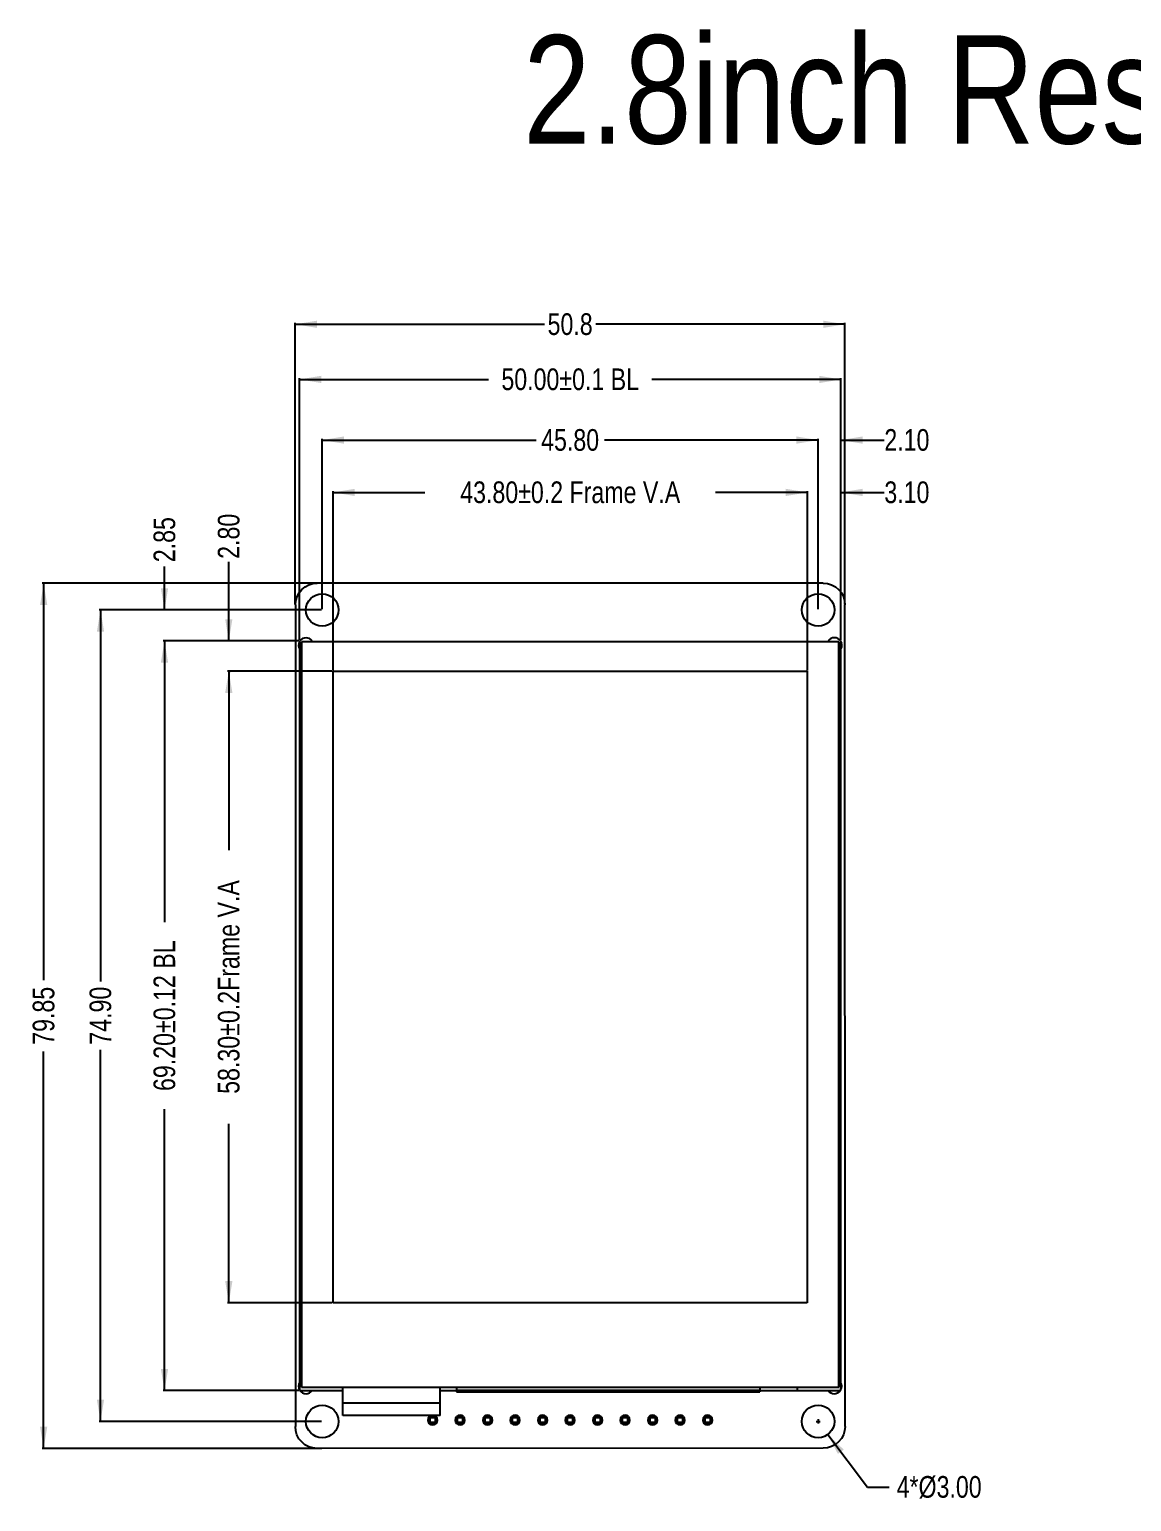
# Model space of a CAD drawing. Header units: millimetres. Extents: x -15 to 189, y 10 to 152.
# Drawn here: x -15 to 86.8, y 15.9 to 151.8 of the extents above; entities that cross this region are included whole.
import ezdxf

# ---------------------------------------------------------------- set-up
doc = ezdxf.new("R2010")
doc.units = ezdxf.units.MM
doc.header["$LTSCALE"] = 1.21
doc.header["$MEASUREMENT"] = 0
doc.header["$PDMODE"] = 3
doc.header["$PDSIZE"] = 0.3125
doc.layers.get('0').update_dxf_attribs({"linetype": 'CONTINUOUS'})
doc.layers.get('DEFPOINTS').update_dxf_attribs({"linetype": 'CONTINUOUS'})
doc.layers.add('Dim', color=3, linetype='CONTINUOUS', lineweight=25)
doc.layers.add('Text', color=3, linetype='CONTINUOUS', lineweight=25)
doc.styles.get("Standard").update_dxf_attribs({"font": 'txt', "width": 0.8})
doc.dimstyles.get("Standard").update_dxf_attribs({"dimtxt": 0.15625, "dimasz": 0.1875, "dimexe": 0.125, "dimexo": 0.0625, "dimgap": 0.09, "dimtad": 0, "dimtih": 1, "dimtoh": 1, "dimzin": 4, "dimdsep": 46, "dimtxsty": 'STANDARD', "dimblk": '_FILLED', "dimblk1": '_FILLED', "dimblk2": '_FILLED', "dimcen": 0.09, "dimazin": 1, "dimtp": 0.01, "dimtm": 0.01, "dimtfac": 1, "dimtofl": 0, "dimtmove": 0, "dimatfit": 3, "dimldrblk": '_FILLED', "dimfxl": 1, "dimtolj": 1, "dimtzin": 4, "dimarcsym": 0})

# ---------------------------------------------------------------- blocks, each defined once
blk = doc.blocks.new('_FILLED')
at = {"color": 0, "linetype": 'ByBlock'}
blk.add_solid([(0, 0), (-1, 0.167), (-1, -0.167)], dxfattribs=at)
blk = doc.blocks.new('*D1')
at = {"color": 0, "linetype": 'ByBlock', "lineweight": -2}
for p, q in [((13.09, 92.62), (13.09, 109.19)), ((13.09, 109.06), (21.56, 109.06)), ((56.89, 109.06), (48.41, 109.06)), ((56.89, 92.62), (56.89, 109.19))]:
    blk.add_line(p, q, dxfattribs=at)
at = {"layer": 'DEFPOINTS', "color": 0, "linetype": 'ByBlock'}
for p in [(13.09, 92.56), (56.89, 92.56)]:
    blk.add_point(p, dxfattribs=at)
at = {"color": 0, "linetype": 'ByBlock', "lineweight": -2, "xscale": 2, "yscale": 2, "zscale": 2, "rotation": 180}
blk.add_blockref('_FILLED', (13.09, 109.06), dxfattribs=at)
at = {"color": 0, "linetype": 'ByBlock', "lineweight": -2, "xscale": 2, "yscale": 2, "zscale": 2}
blk.add_blockref('_FILLED', (56.89, 109.06), dxfattribs=at)
at = {"color": 0, "linetype": 'ByBlock', "lineweight": -2, "insert": (34.99, 109.06), "char_height": 2, "attachment_point": 5}
blk.add_mtext('\\A1;43.80%%p0.2 Frame V.A', dxfattribs=at)
blk = doc.blocks.new('*D2')
at = {"color": 0, "linetype": 'ByBlock', "lineweight": -2}
for p, q in [((13.02, 92.56), (3.34, 92.56)), ((3.46, 92.56), (3.46, 76.03)), ((3.46, 34.26), (3.46, 50.79)), ((13.02, 34.26), (3.34, 34.26))]:
    blk.add_line(p, q, dxfattribs=at)
at = {"layer": 'DEFPOINTS', "color": 0, "linetype": 'ByBlock'}
for p in [(13.09, 92.56), (13.09, 34.26)]:
    blk.add_point(p, dxfattribs=at)
at = {"color": 0, "linetype": 'ByBlock', "lineweight": -2, "xscale": 2, "yscale": 2, "zscale": 2}
for p, rotation in [((3.46, 92.56), 90), ((3.46, 34.26), 270)]:
    blk.add_blockref('_FILLED', p, dxfattribs=dict(at, rotation=rotation))
at = {"color": 0, "linetype": 'ByBlock', "lineweight": -2, "insert": (3.46, 63.41), "char_height": 2, "attachment_point": 5, "rotation": 90}
blk.add_mtext('\\A1;58.30%%p0.2Frame V.A', dxfattribs=at)
blk = doc.blocks.new('*D3')
at = {"color": 0, "linetype": 'ByBlock', "lineweight": -2}
for p, q in [((9.92, 95.36), (-2.61, 95.36)), ((-2.48, 95.36), (-2.48, 69.38)), ((-2.48, 26.16), (-2.48, 52.14)), ((9.92, 26.16), (-2.61, 26.16))]:
    blk.add_line(p, q, dxfattribs=at)
at = {"layer": 'DEFPOINTS', "color": 0, "linetype": 'ByBlock'}
for p in [(9.99, 95.36), (9.99, 26.16)]:
    blk.add_point(p, dxfattribs=at)
at = {"color": 0, "linetype": 'ByBlock', "lineweight": -2, "xscale": 2, "yscale": 2, "zscale": 2}
for p, rotation in [((-2.48, 95.36), 90), ((-2.48, 26.16), 270)]:
    blk.add_blockref('_FILLED', p, dxfattribs=dict(at, rotation=rotation))
at = {"color": 0, "linetype": 'ByBlock', "lineweight": -2, "insert": (-2.48, 60.76), "char_height": 2, "attachment_point": 5, "rotation": 90}
blk.add_mtext('\\A1;69.20%%p0.12 BL', dxfattribs=at)
blk = doc.blocks.new('*D14')
at = {"color": 0, "linetype": 'ByBlock', "lineweight": -2}
for p, q in [((9.99, 95.42), (9.99, 119.61)), ((59.99, 95.42), (59.99, 119.61)), ((9.99, 119.49), (27.43, 119.49)), ((59.99, 119.49), (42.54, 119.49))]:
    blk.add_line(p, q, dxfattribs=at)
at = {"layer": 'DEFPOINTS', "color": 0, "linetype": 'ByBlock'}
for p in [(9.99, 95.36), (59.99, 95.36)]:
    blk.add_point(p, dxfattribs=at)
at = {"color": 0, "linetype": 'ByBlock', "lineweight": -2, "xscale": 2, "yscale": 2, "zscale": 2, "rotation": 180}
blk.add_blockref('_FILLED', (9.99, 119.49), dxfattribs=at)
at = {"color": 0, "linetype": 'ByBlock', "lineweight": -2, "xscale": 2, "yscale": 2, "zscale": 2}
blk.add_blockref('_FILLED', (59.99, 119.49), dxfattribs=at)
at = {"color": 0, "linetype": 'ByBlock', "lineweight": -2, "insert": (34.99, 119.49), "char_height": 2, "attachment_point": 5}
blk.add_mtext('\\A1;50.00%%p0.1 BL', dxfattribs=at)
blk = doc.blocks.new('*D5')
at = {"color": 0, "linetype": 'ByBlock', "lineweight": -2}
for p, q in [((56.89, 109.06), (52.89, 109.06)), ((56.89, 109.13), (56.89, 109.19)), ((59.99, 109.13), (59.99, 109.19)), ((59.99, 109.06), (63.99, 109.06))]:
    blk.add_line(p, q, dxfattribs=at)
at = {"layer": 'DEFPOINTS', "color": 0, "linetype": 'ByBlock'}
for p in [(56.89, 109.06), (59.99, 109.06)]:
    blk.add_point(p, dxfattribs=at)
at = {"color": 0, "linetype": 'ByBlock', "lineweight": -2, "xscale": 2, "yscale": 2, "zscale": 2}
blk.add_blockref('_FILLED', (56.89, 109.06), dxfattribs=at)
at = {"color": 0, "linetype": 'ByBlock', "lineweight": -2, "xscale": 2, "yscale": 2, "zscale": 2, "rotation": 180}
blk.add_blockref('_FILLED', (59.99, 109.06), dxfattribs=at)
at = {"color": 0, "linetype": 'ByBlock', "lineweight": -2, "insert": (66.08, 109.06), "char_height": 2, "attachment_point": 5}
blk.add_mtext('\\A1;3.10', dxfattribs=at)
blk = doc.blocks.new('*D22')
at = {"color": 0, "linetype": 'ByBlock', "lineweight": -2}
for p, q in [((3.46, 95.36), (3.46, 102.65)), ((3.6, 95.36), (3.34, 95.36)), ((3.46, 92.56), (3.46, 88.56)), ((3.52, 92.56), (3.59, 92.56))]:
    blk.add_line(p, q, dxfattribs=at)
at = {"layer": 'DEFPOINTS', "color": 0, "linetype": 'ByBlock'}
for p in [(3.66, 95.36), (3.46, 92.56)]:
    blk.add_point(p, dxfattribs=at)
at = {"color": 0, "linetype": 'ByBlock', "lineweight": -2, "xscale": 2, "yscale": 2, "zscale": 2}
for p, rotation in [((3.46, 95.36), 270), ((3.46, 92.56), 90)]:
    blk.add_blockref('_FILLED', p, dxfattribs=dict(at, rotation=rotation))
at = {"color": 0, "linetype": 'ByBlock', "lineweight": -2, "insert": (3.46, 105.01), "char_height": 2, "attachment_point": 5, "rotation": 90}
blk.add_mtext('\\A1;2.80', dxfattribs=at)
blk = doc.blocks.new('*D7')
at = {"color": 0, "linetype": 'ByBlock', "lineweight": -2}
for p, q in [((12.02, 98.21), (-8.52, 98.21)), ((-8.39, 98.21), (-8.39, 63.92)), ((-8.39, 23.31), (-8.39, 57.6)), ((12.02, 23.31), (-8.52, 23.31))]:
    blk.add_line(p, q, dxfattribs=at)
at = {"layer": 'DEFPOINTS', "color": 0, "linetype": 'ByBlock'}
for p in [(12.09, 98.21), (12.09, 23.31)]:
    blk.add_point(p, dxfattribs=at)
at = {"color": 0, "linetype": 'ByBlock', "lineweight": -2, "xscale": 2, "yscale": 2, "zscale": 2}
for p, rotation in [((-8.39, 98.21), 90), ((-8.39, 23.31), 270)]:
    blk.add_blockref('_FILLED', p, dxfattribs=dict(at, rotation=rotation))
at = {"color": 0, "linetype": 'ByBlock', "lineweight": -2, "insert": (-8.39, 60.76), "char_height": 2, "attachment_point": 5, "rotation": 90}
blk.add_mtext('\\A1;74.90', dxfattribs=at)
blk = doc.blocks.new('*D8')
at = {"color": 0, "linetype": 'ByBlock', "lineweight": -2}
for p, q in [((-2.48, 98.21), (-2.48, 102.21)), ((-2.54, 98.21), (-2.61, 98.21)), ((-2.54, 95.36), (-2.61, 95.36)), ((-2.48, 95.36), (-2.48, 91.36))]:
    blk.add_line(p, q, dxfattribs=at)
at = {"layer": 'DEFPOINTS', "color": 0, "linetype": 'ByBlock'}
for p in [(-2.48, 98.21), (-2.48, 95.36)]:
    blk.add_point(p, dxfattribs=at)
at = {"color": 0, "linetype": 'ByBlock', "lineweight": -2, "xscale": 2, "yscale": 2, "zscale": 2}
for p, rotation in [((-2.48, 98.21), 270), ((-2.48, 95.36), 90)]:
    blk.add_blockref('_FILLED', p, dxfattribs=dict(at, rotation=rotation))
at = {"color": 0, "linetype": 'ByBlock', "lineweight": -2, "insert": (-2.48, 104.7), "char_height": 2, "attachment_point": 5, "rotation": 90}
blk.add_mtext('\\A1;2.85', dxfattribs=at)
blk = doc.blocks.new('*D13')
at = {"color": 0, "linetype": 'ByBlock', "lineweight": -2}
for p, q in [((12.09, 98.27), (12.09, 114.02)), ((12.09, 113.89), (31.83, 113.89)), ((57.88, 113.89), (38.14, 113.89)), ((57.88, 98.27), (57.88, 114.02))]:
    blk.add_line(p, q, dxfattribs=at)
at = {"layer": 'DEFPOINTS', "color": 0, "linetype": 'ByBlock'}
for p in [(12.09, 98.21), (57.88, 98.21)]:
    blk.add_point(p, dxfattribs=at)
at = {"color": 0, "linetype": 'ByBlock', "lineweight": -2, "xscale": 2, "yscale": 2, "zscale": 2, "rotation": 180}
blk.add_blockref('_FILLED', (12.09, 113.89), dxfattribs=at)
at = {"color": 0, "linetype": 'ByBlock', "lineweight": -2, "xscale": 2, "yscale": 2, "zscale": 2}
blk.add_blockref('_FILLED', (57.88, 113.89), dxfattribs=at)
at = {"color": 0, "linetype": 'ByBlock', "lineweight": -2, "insert": (34.98, 113.89), "char_height": 2, "attachment_point": 5}
blk.add_mtext('\\A1;45.80', dxfattribs=at)
blk = doc.blocks.new('*D15')
at = {"color": 0, "linetype": 'ByBlock', "lineweight": -2}
for p, q in [((57.88, 113.89), (53.88, 113.89)), ((57.88, 113.96), (57.88, 114.02)), ((59.99, 113.96), (59.99, 114.02)), ((59.99, 113.89), (63.99, 113.89))]:
    blk.add_line(p, q, dxfattribs=at)
at = {"layer": 'DEFPOINTS', "color": 0, "linetype": 'ByBlock'}
for p in [(57.88, 113.89), (59.99, 113.89)]:
    blk.add_point(p, dxfattribs=at)
at = {"color": 0, "linetype": 'ByBlock', "lineweight": -2, "xscale": 2, "yscale": 2, "zscale": 2}
blk.add_blockref('_FILLED', (57.88, 113.89), dxfattribs=at)
at = {"color": 0, "linetype": 'ByBlock', "lineweight": -2, "xscale": 2, "yscale": 2, "zscale": 2, "rotation": 180}
blk.add_blockref('_FILLED', (59.99, 113.89), dxfattribs=at)
at = {"color": 0, "linetype": 'ByBlock', "lineweight": -2, "insert": (66.08, 113.89), "char_height": 2, "attachment_point": 5}
blk.add_mtext('\\A1;2.10', dxfattribs=at)
blk = doc.blocks.new('*D18')
at = {"color": 0, "linetype": 'ByBlock', "lineweight": -2}
for p, q in [((9.6, 98.74), (9.6, 124.7)), ((9.6, 124.58), (32.62, 124.58)), ((60.36, 124.58), (37.34, 124.58)), ((60.36, 98.74), (60.36, 124.7))]:
    blk.add_line(p, q, dxfattribs=at)
at = {"layer": 'DEFPOINTS', "color": 0, "linetype": 'ByBlock'}
for p in [(9.6, 98.67), (60.36, 98.67)]:
    blk.add_point(p, dxfattribs=at)
at = {"color": 0, "linetype": 'ByBlock', "lineweight": -2, "xscale": 2, "yscale": 2, "zscale": 2, "rotation": 180}
blk.add_blockref('_FILLED', (9.6, 124.58), dxfattribs=at)
at = {"color": 0, "linetype": 'ByBlock', "lineweight": -2, "xscale": 2, "yscale": 2, "zscale": 2}
blk.add_blockref('_FILLED', (60.36, 124.58), dxfattribs=at)
at = {"color": 0, "linetype": 'ByBlock', "lineweight": -2, "insert": (34.98, 124.58), "char_height": 2, "attachment_point": 5}
blk.add_mtext('\\A1;50.8', dxfattribs=at)
blk = doc.blocks.new('*D21')
at = {"color": 0, "linetype": 'ByBlock', "lineweight": -2}
for p, q in [((12.02, 100.67), (-13.77, 100.67)), ((-13.64, 100.67), (-13.64, 64.04)), ((-13.64, 20.82), (-13.64, 57.46)), ((12.06, 20.82), (-13.77, 20.82))]:
    blk.add_line(p, q, dxfattribs=at)
at = {"layer": 'DEFPOINTS', "color": 0, "linetype": 'ByBlock'}
for p in [(12.09, 100.67), (12.12, 20.82)]:
    blk.add_point(p, dxfattribs=at)
at = {"color": 0, "linetype": 'ByBlock', "lineweight": -2, "xscale": 2, "yscale": 2, "zscale": 2}
for p, rotation in [((-13.64, 100.67), 90), ((-13.64, 20.82), 270)]:
    blk.add_blockref('_FILLED', p, dxfattribs=dict(at, rotation=rotation))
at = {"color": 0, "linetype": 'ByBlock', "lineweight": -2, "insert": (-13.64, 60.75), "char_height": 2, "attachment_point": 5, "rotation": 90}
blk.add_mtext('\\A1;79.85', dxfattribs=at)
blk = doc.blocks.new('*D39')
at = {"color": 0, "linetype": 'ByBlock', "lineweight": -2}
for p, q in [((57.69, 23.31), (58.08, 23.31)), ((57.88, 23.51), (57.88, 23.11)), ((58.78, 22.11), (62.44, 17.23)), ((62.44, 17.23), (64.44, 17.23))]:
    blk.add_line(p, q, dxfattribs=at)
at = {"layer": 'DEFPOINTS', "color": 0, "linetype": 'ByBlock'}
for p in [(56.98, 24.51), (58.78, 22.11)]:
    blk.add_point(p, dxfattribs=at)
at = {"color": 0, "linetype": 'ByBlock', "lineweight": -2, "xscale": 2, "yscale": 2, "zscale": 2, "rotation": 126.8114232130611}
blk.add_blockref('_FILLED', (58.78, 22.11), dxfattribs=at)
at = {"color": 0, "linetype": 'ByBlock', "lineweight": -2, "insert": (69.06, 17.23), "char_height": 2, "attachment_point": 5}
blk.add_mtext('\\A1;4*%%C3.00', dxfattribs=at)

msp = doc.modelspace()

# ---------------------------------------------------------------- linework, layer by layer
at = {"color": 7, "linetype": 'Continuous'}
for p, q in [((10.845, 100.531), (11.222, 100.645)), ((11.222, 100.645), (11.614, 100.674)), ((58.359, 100.684), (11.614, 100.674)), ((58.359, 100.684), (58.751, 100.645)), ((58.751, 100.645), (59.128, 100.531)), ((9.643, 99.066), (9.757, 99.443)), ((9.757, 99.443), (9.943, 99.791)), ((9.943, 99.791), (10.193, 100.095)), ((10.193, 100.095), (10.497, 100.345)), ((10.497, 100.345), (10.845, 100.531)), ((59.128, 100.531), (59.476, 100.345)), ((59.476, 100.345), (59.78, 100.095)), ((59.78, 100.095), (60.03, 99.791)), ((60.03, 99.791), (60.216, 99.443)), ((60.216, 99.443), (60.33, 99.066)), ((9.604, 98.674), (9.643, 99.066)), ((9.604, 98.674), (9.611, 22.834)), ((60.33, 99.066), (60.359, 98.674)), ((60.369, 22.845), (60.359, 98.674)), ((9.986, 95.359), (9.986, 26.159)), ((10.186, 95.259), (10.186, 26.459)), ((59.786, 95.259), (10.186, 95.259)), ((59.786, 26.459), (59.786, 95.259)), ((59.986, 26.159), (59.986, 95.359)), ((13.086, 34.259), (13.086, 92.559)), ((13.086, 92.559), (56.886, 92.559)), ((56.886, 92.559), (56.886, 34.259)), ((56.886, 34.259), (13.086, 34.259)), ((9.986, 26.159), (13.986, 26.159)), ((10.186, 26.459), (59.786, 26.459)), ((13.986, 23.859), (13.986, 26.459)), ((22.986, 23.859), (22.986, 26.459)), ((22.986, 26.159), (24.486, 26.159)), ((24.486, 26.459), (24.486, 26.049)), ((24.486, 26.199), (52.486, 26.199)), ((24.486, 26.049), (52.486, 26.049)), ((52.486, 26.459), (52.486, 26.049)), ((52.486, 26.159), (59.986, 26.159)), ((55.986, 26.159), (55.986, 26.459)), ((22.986, 25.009), (13.986, 25.009)), ((22.986, 23.859), (13.986, 23.859)), ((22.595, 23.76), (21.955, 23.76)), ((22.043, 23.671), (21.955, 23.76)), ((21.955, 23.76), (21.955, 23.12)), ((22.043, 23.208), (21.955, 23.12)), ((21.955, 23.12), (22.595, 23.12)), ((22.043, 23.671), (22.507, 23.671)), ((22.043, 23.208), (22.043, 23.671)), ((22.507, 23.208), (22.043, 23.208)), ((22.595, 23.76), (22.507, 23.671)), ((22.507, 23.671), (22.507, 23.208)), ((22.595, 23.12), (22.507, 23.208)), ((22.595, 23.12), (22.595, 23.76)), ((25.135, 23.76), (24.495, 23.76)), ((24.583, 23.671), (24.495, 23.76)), ((24.495, 23.76), (24.495, 23.12)), ((24.583, 23.208), (24.495, 23.12)), ((24.495, 23.12), (25.135, 23.12)), ((24.583, 23.671), (25.047, 23.671)), ((24.583, 23.208), (24.583, 23.671)), ((25.047, 23.208), (24.583, 23.208)), ((25.135, 23.76), (25.047, 23.671)), ((25.047, 23.671), (25.047, 23.208)), ((25.135, 23.12), (25.047, 23.208)), ((25.135, 23.12), (25.135, 23.76)), ((27.675, 23.76), (27.035, 23.76)), ((27.123, 23.671), (27.035, 23.76)), ((27.035, 23.76), (27.035, 23.12)), ((27.123, 23.208), (27.035, 23.12)), ((27.035, 23.12), (27.675, 23.12)), ((27.123, 23.671), (27.587, 23.671)), ((27.123, 23.208), (27.123, 23.671)), ((27.587, 23.208), (27.123, 23.208)), ((27.675, 23.76), (27.587, 23.671)), ((27.587, 23.671), (27.587, 23.208)), ((27.675, 23.12), (27.587, 23.208)), ((27.675, 23.12), (27.675, 23.76)), ((30.215, 23.76), (29.575, 23.76)), ((29.663, 23.671), (29.575, 23.76)), ((29.575, 23.76), (29.575, 23.12)), ((29.663, 23.208), (29.575, 23.12)), ((29.575, 23.12), (30.215, 23.12)), ((29.663, 23.671), (30.127, 23.671)), ((29.663, 23.208), (29.663, 23.671)), ((30.127, 23.208), (29.663, 23.208)), ((30.215, 23.76), (30.127, 23.671)), ((30.127, 23.671), (30.127, 23.208)), ((30.215, 23.12), (30.127, 23.208)), ((30.215, 23.12), (30.215, 23.76)), ((32.755, 23.76), (32.115, 23.76)), ((32.203, 23.671), (32.115, 23.76)), ((32.115, 23.76), (32.115, 23.12)), ((32.203, 23.208), (32.115, 23.12)), ((32.115, 23.12), (32.755, 23.12)), ((32.203, 23.671), (32.667, 23.671)), ((32.203, 23.208), (32.203, 23.671)), ((32.667, 23.208), (32.203, 23.208)), ((32.755, 23.76), (32.667, 23.671)), ((32.667, 23.671), (32.667, 23.208)), ((32.755, 23.12), (32.667, 23.208)), ((32.755, 23.12), (32.755, 23.76)), ((35.295, 23.76), (34.655, 23.76)), ((34.743, 23.671), (34.655, 23.76)), ((34.655, 23.76), (34.655, 23.12)), ((34.743, 23.208), (34.655, 23.12)), ((34.655, 23.12), (35.295, 23.12)), ((34.743, 23.671), (35.207, 23.671)), ((34.743, 23.208), (34.743, 23.671)), ((35.207, 23.208), (34.743, 23.208)), ((35.295, 23.76), (35.207, 23.671)), ((35.207, 23.671), (35.207, 23.208)), ((35.295, 23.12), (35.207, 23.208)), ((35.295, 23.12), (35.295, 23.76)), ((37.835, 23.76), (37.195, 23.76)), ((37.283, 23.671), (37.195, 23.76)), ((37.195, 23.76), (37.195, 23.12)), ((37.283, 23.208), (37.195, 23.12)), ((37.195, 23.12), (37.835, 23.12)), ((37.283, 23.671), (37.747, 23.671)), ((37.283, 23.208), (37.283, 23.671)), ((37.747, 23.208), (37.283, 23.208)), ((37.835, 23.76), (37.747, 23.671)), ((37.747, 23.671), (37.747, 23.208)), ((37.835, 23.12), (37.747, 23.208)), ((37.835, 23.12), (37.835, 23.76)), ((40.375, 23.76), (39.735, 23.76)), ((39.823, 23.671), (39.735, 23.76)), ((39.735, 23.76), (39.735, 23.12)), ((39.823, 23.208), (39.735, 23.12)), ((39.735, 23.12), (40.375, 23.12)), ((39.823, 23.671), (40.287, 23.671)), ((39.823, 23.208), (39.823, 23.671)), ((40.287, 23.208), (39.823, 23.208)), ((40.375, 23.76), (40.287, 23.671)), ((40.287, 23.671), (40.287, 23.208)), ((40.375, 23.12), (40.287, 23.208)), ((40.375, 23.12), (40.375, 23.76)), ((42.915, 23.76), (42.275, 23.76)), ((42.363, 23.671), (42.275, 23.76)), ((42.275, 23.76), (42.275, 23.12)), ((42.363, 23.208), (42.275, 23.12)), ((42.275, 23.12), (42.915, 23.12)), ((42.363, 23.671), (42.827, 23.671)), ((42.363, 23.208), (42.363, 23.671)), ((42.827, 23.208), (42.363, 23.208)), ((42.915, 23.76), (42.827, 23.671)), ((42.827, 23.671), (42.827, 23.208)), ((42.915, 23.12), (42.827, 23.208)), ((42.915, 23.12), (42.915, 23.76)), ((45.455, 23.76), (44.815, 23.76)), ((44.903, 23.671), (44.815, 23.76)), ((44.815, 23.76), (44.815, 23.12)), ((44.903, 23.208), (44.815, 23.12)), ((44.815, 23.12), (45.455, 23.12)), ((44.903, 23.671), (45.367, 23.671)), ((44.903, 23.208), (44.903, 23.671)), ((45.367, 23.208), (44.903, 23.208)), ((45.455, 23.76), (45.367, 23.671)), ((45.367, 23.671), (45.367, 23.208)), ((45.455, 23.12), (45.367, 23.208)), ((45.455, 23.12), (45.455, 23.76)), ((47.995, 23.76), (47.355, 23.76)), ((47.443, 23.671), (47.355, 23.76)), ((47.355, 23.76), (47.355, 23.12)), ((47.443, 23.208), (47.355, 23.12)), ((47.355, 23.12), (47.995, 23.12)), ((47.443, 23.671), (47.907, 23.671)), ((47.443, 23.208), (47.443, 23.671)), ((47.907, 23.208), (47.443, 23.208)), ((47.995, 23.76), (47.907, 23.671)), ((47.907, 23.671), (47.907, 23.208)), ((47.995, 23.12), (47.907, 23.208)), ((47.995, 23.12), (47.995, 23.76)), ((9.64, 22.442), (9.611, 22.834)), ((9.754, 22.065), (9.64, 22.442)), ((9.94, 21.717), (9.754, 22.065)), ((60.216, 22.076), (60.03, 21.728)), ((60.33, 22.453), (60.216, 22.076)), ((60.369, 22.845), (60.33, 22.453)), ((10.19, 21.413), (9.94, 21.717)), ((10.495, 21.163), (10.19, 21.413)), ((10.842, 20.977), (10.495, 21.163)), ((11.219, 20.863), (10.842, 20.977)), ((11.611, 20.824), (11.219, 20.863)), ((58.359, 20.845), (11.611, 20.824)), ((58.751, 20.874), (58.359, 20.845)), ((59.128, 20.988), (58.751, 20.874)), ((59.476, 21.174), (59.128, 20.988)), ((59.78, 21.424), (59.476, 21.174)), ((60.03, 21.728), (59.78, 21.424))]:
    msp.add_line(p, q, dxfattribs=at)
for centre in [(12.086, 98.209), (57.884, 98.209), (12.086, 23.309), (57.884, 23.31)]:
    msp.add_circle(centre, 1.5, dxfattribs=at)
for centre, radius, start, end in [((10.591, 94.942), 0.699, 151.51903, 208.45419), ((10.591, 94.942), 0.699, 36.99696, 143.03494), ((59.382, 94.943), 0.699, 36.92099, 143.11066), ((59.382, 94.943), 0.699, 331.2864, 28.68562), ((10.591, 26.565), 0.699, 151.51903, 208.45419), ((10.591, 26.565), 0.699, 216.01903, 324.00947), ((59.36, 26.565), 0.699, 216.01903, 324.00947), ((59.36, 26.565), 0.699, 334.93524, 25.05775), ((22.275, 23.44), 0.445, 136.29854, 223.62478), ((22.275, 23.44), 0.445, 225.36075, 313.70271), ((22.275, 23.44), 0.445, 106.93308, 133.70271), ((22.275, 23.44), 0.445, 45.36075, 72.83966), ((22.275, 23.44), 0.445, 316.29854, 43.62478), ((24.815, 23.44), 0.445, 136.29854, 223.62478), ((24.815, 23.44), 0.445, 225.36075, 313.70271), ((24.815, 23.44), 0.445, 45.36075, 133.70271), ((24.815, 23.44), 0.445, 316.29854, 43.62478), ((27.355, 23.44), 0.445, 136.29854, 223.62478), ((27.355, 23.44), 0.445, 225.36075, 313.70271), ((27.355, 23.44), 0.445, 45.36075, 133.70271), ((27.355, 23.44), 0.445, 316.29854, 43.62478), ((29.895, 23.44), 0.445, 136.29854, 223.62478), ((29.895, 23.44), 0.445, 225.36075, 313.70271), ((29.895, 23.44), 0.445, 45.36075, 133.70271), ((29.895, 23.44), 0.445, 316.29854, 43.62478), ((32.435, 23.44), 0.445, 136.29854, 223.62478), ((32.435, 23.44), 0.445, 225.36075, 313.70271), ((32.435, 23.44), 0.445, 45.36075, 133.70271), ((32.435, 23.44), 0.445, 316.29854, 43.62478), ((34.975, 23.44), 0.445, 136.29854, 223.62478), ((34.975, 23.44), 0.445, 225.36075, 313.70271), ((34.975, 23.44), 0.445, 45.36075, 133.70271), ((34.975, 23.44), 0.445, 316.29854, 43.62478), ((37.515, 23.44), 0.445, 136.29854, 223.62478), ((37.515, 23.44), 0.445, 225.36075, 313.70271), ((37.515, 23.44), 0.445, 45.36075, 133.70271), ((37.515, 23.44), 0.445, 316.29854, 43.62478), ((40.055, 23.44), 0.445, 136.29854, 223.62478), ((40.055, 23.44), 0.445, 225.36075, 313.70271), ((40.055, 23.44), 0.445, 45.36075, 133.70271), ((40.055, 23.44), 0.445, 316.29854, 43.62478), ((42.595, 23.44), 0.445, 136.29854, 223.62478), ((42.595, 23.44), 0.445, 225.36075, 313.70271), ((42.595, 23.44), 0.445, 45.36075, 133.70271), ((42.595, 23.44), 0.445, 316.29854, 43.62478), ((45.135, 23.44), 0.445, 136.29854, 223.62478), ((45.135, 23.44), 0.445, 225.36075, 313.70271), ((45.135, 23.44), 0.445, 45.36075, 133.70271), ((45.135, 23.44), 0.445, 316.29854, 43.62478), ((47.675, 23.44), 0.445, 136.29854, 223.62478), ((47.675, 23.44), 0.445, 225.36075, 313.70271), ((47.675, 23.44), 0.445, 45.36075, 133.70271), ((47.675, 23.44), 0.445, 316.29854, 43.62478)]:
    msp.add_arc(centre, radius, start, end, dxfattribs=at)

# ---------------------------------------------------------------- texts
at = {"layer": 'Text', "insert": (30.653, 151.262), "char_height": 10, "width": 186.25057, "attachment_point": 1}
msp.add_mtext('{\\fArial|b0|i0|c0|p0;2.8inch Resistive Touch LCD}', dxfattribs=at)

# ---------------------------------------------------------------- dimensions: what is measured, and where the dimension line sits
at = {"layer": 'Dim'}
for base, p1, p2, override, picture, middle in [((60.359, 124.579), (9.604, 98.674), (60.359, 98.674), {"dimtxt": 2, "dimasz": 2, "dimtih": 0, "dimtoh": 0, "dimdec": 1, "dimzin": 0, "dimcen": 0.198, "dimadec": 0, "dimazin": 0, "dimtp": 0, "dimtm": 0, "dimtdec": 4, "dimtzin": 0}, '*D18', (34.981, 124.579)), ((57.884, 113.894), (12.086, 98.209), (57.884, 98.209), {"dimtxt": 2, "dimasz": 2, "dimtih": 0, "dimtoh": 0, "dimzin": 0, "dimcen": 0.198, "dimadec": 0, "dimazin": 0, "dimtp": 0, "dimtm": 0, "dimtdec": 4, "dimtzin": 0}, '*D13', (34.985, 113.894)), ((59.986, 113.894), (57.884, 113.894), (59.986, 113.894), {"dimtxt": 2, "dimasz": 2, "dimtih": 0, "dimtoh": 0, "dimzin": 0, "dimcen": 0.198, "dimadec": 0, "dimazin": 0, "dimtp": 0, "dimtm": 0, "dimtdec": 4, "dimtzin": 0}, '*D15', (66.076, 113.894)), ((59.986, 109.064), (56.886, 109.064), (59.986, 109.064), {"dimtxt": 2, "dimasz": 2, "dimtih": 0, "dimtoh": 0, "dimzin": 0, "dimcen": 0.198, "dimadec": 0, "dimazin": 0, "dimtp": 0, "dimtm": 0, "dimtdec": 4, "dimtzin": 0}, '*D5', (66.076, 109.064))]:
    dim = msp.add_linear_dim(base=base, p1=p1, p2=p2, dimstyle='STANDARD', override=override, dxfattribs=at)
    dim.commit()
    dim.dimension.update_dxf_attribs({"geometry": picture, "text_midpoint": middle})
for base, p1, p2, text, picture, middle in [((59.986, 119.489), (9.986, 95.359), (59.986, 95.359), '<>%%p0.1 BL', '*D14', (34.986, 119.489)), ((56.886, 109.064), (13.086, 92.559), (56.886, 92.559), '<>%%p0.2 Frame V.A', '*D1', (34.986, 109.064))]:
    dim = msp.add_linear_dim(base=base, p1=p1, p2=p2, text=text, dimstyle='STANDARD', override={"dimtxt": 2, "dimasz": 2, "dimtih": 0, "dimtoh": 0, "dimzin": 0, "dimpost": '<>', "dimcen": 0.198, "dimadec": 0, "dimazin": 0, "dimtp": 0, "dimtm": 0, "dimtdec": 4, "dimtzin": 0}, dxfattribs=at)
    dim.commit()
    dim.dimension.update_dxf_attribs({"geometry": picture, "text_midpoint": middle})
for base, p1, p2, picture, middle in [((-2.482, 98.209), (-2.482, 95.359), (-2.482, 98.209), '*D8', (-2.482, 104.699)), ((-13.641, 20.824), (12.086, 100.674), (12.121, 20.824), '*D21', (-13.641, 60.749)), ((-8.391, 23.309), (12.086, 98.209), (12.086, 23.309), '*D7', (-8.391, 60.759))]:
    dim = msp.add_linear_dim(base=base, p1=p1, p2=p2, angle=90, dimstyle='STANDARD', override={"dimtxt": 2, "dimasz": 2, "dimtih": 0, "dimtoh": 0, "dimzin": 0, "dimcen": 0.198, "dimadec": 0, "dimazin": 0, "dimtp": 0, "dimtm": 0, "dimtdec": 4, "dimtzin": 0}, dxfattribs=at)
    dim.commit()
    dim.dimension.update_dxf_attribs({"geometry": picture, "text_midpoint": middle})
dim = msp.add_linear_dim(base=(3.462, 95.359), p1=(3.461, 92.559), p2=(3.658, 95.359), angle=90, dimstyle='STANDARD', override={"dimtxt": 2, "dimasz": 2, "dimtih": 0, "dimtoh": 0, "dimzin": 0, "dimcen": 0.198, "dimadec": 0, "dimazin": 0, "dimtp": 0, "dimtm": 0, "dimtdec": 4, "dimtzin": 0}, dxfattribs=at)
dim.commit()
dim.dimension.update_dxf_attribs({"geometry": '*D22', "text_midpoint": (3.462, 105.008), "dimtype": 160})
for base, p1, p2, text, picture, middle in [((-2.482, 26.159), (9.986, 95.359), (9.986, 26.159), '<>%%p0.12 BL', '*D3', (-2.482, 60.759)), ((3.461, 34.259), (13.086, 92.559), (13.086, 34.259), '<>%%p0.2Frame V.A', '*D2', (3.461, 63.409))]:
    dim = msp.add_linear_dim(base=base, p1=p1, p2=p2, angle=90, text=text, dimstyle='STANDARD', override={"dimtxt": 2, "dimasz": 2, "dimtih": 0, "dimtoh": 0, "dimzin": 0, "dimpost": '<>', "dimcen": 0.198, "dimadec": 0, "dimazin": 0, "dimtp": 0, "dimtm": 0, "dimtdec": 4, "dimtzin": 0}, dxfattribs=at)
    dim.commit()
    dim.dimension.update_dxf_attribs({"geometry": picture, "text_midpoint": middle})
dim = msp.add_diameter_dim_2p(p1=(56.985, 24.511), p2=(58.782, 22.109), text='4*%%C<>', dimstyle='STANDARD', override={"dimtxt": 2, "dimasz": 2, "dimtih": 0, "dimzin": 0, "dimpost": '<>', "dimcen": 0.198, "dimadec": 0, "dimazin": 0, "dimtp": 0, "dimtm": 0, "dimtdec": 4, "dimtzin": 0}, dxfattribs=at)
dim.commit()
dim.dimension.update_dxf_attribs({"geometry": '*D39', "text_midpoint": (69.061, 17.225), "dimtype": 163})

doc.saveas('drawing.dxf')
